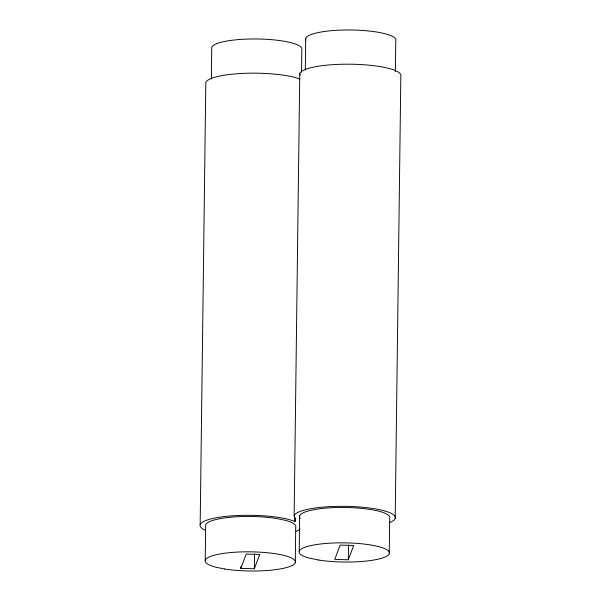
<?xml version="1.0" encoding="UTF-8"?>
<svg xmlns="http://www.w3.org/2000/svg" width="601" height="601" viewBox="0 0 601 601"><rect width="100%" height="100%" fill="white"/><g stroke="black" fill="none" stroke-linecap="round" stroke-linejoin="round"><path stroke-width="0.9" d="M200.178 524.718L205.805 82.592A50.642 10.743 0.7 0 1 240.13 73.547A50.642 10.743 0.7 0 1 294.452 77.319L299.922 79.122M205.226 560.117L205.677 524.748A45.165 9.586 0.7 0 1 276.31 518.468L285.069 520.256A45.165 9.586 0.7 0 1 295.722 527.362L295.279 562.731M211.357 78.896L211.755 47.254A45.165 9.586 0.7 0 1 260.353 39.05A45.165 9.586 0.7 0 1 301.8 49.86L301.522 72.203M240.798 568.373L246.17 554.084L259.7 554.475L254.328 568.764L240.798 568.373L240.828 566.51M254.328 568.764L254.524 553.874M205.249 530.24A50.642 10.743 0.7 0 1 222.633 516.77A50.642 10.743 0.7 0 1 288.826 519.444L295.068 521.51L295.023 518.671L294.144 515.741L299.771 73.615A50.642 10.743 0.7 0 1 353.688 64.262A50.642 10.743 0.7 0 1 400.822 76.282L395.195 518.408M295.068 521.51L295.121 517.754M299.2 551.14L299.651 515.763M305.323 69.919L305.721 38.269M348.302 559.786L353.673 545.49L340.143 545.099L334.772 559.388L348.302 559.786L348.49 544.889M389.245 553.746L389.696 518.378A45.165 9.586 0.7 0 0 342.337 507.469A45.165 9.586 0.7 0 0 300.26 518.272M395.383 71.594L395.774 40.883A45.165 9.586 0.7 0 0 350.383 29.99A45.165 9.586 0.7 0 0 305.789 39.944M299.659 73.735L300.215 75.08M300.072 529.045A50.642 10.743 0.7 0 1 295.654 531.547M294.144 515.741A50.642 10.743 0.7 0 1 358.316 506.891A50.642 10.743 0.7 0 1 389.621 522.569M318.613 560.027L309.853 558.246A45.165 9.586 0.7 0 1 332.18 543.056A45.165 9.586 0.7 0 1 388.764 554.573A45.165 9.586 0.7 0 1 318.613 560.027M224.646 569.012L215.887 567.224A45.165 9.586 0.7 0 1 238.214 552.041A45.165 9.586 0.7 0 1 294.79 563.558A45.165 9.586 0.7 0 1 224.646 569.012"/></g></svg>
